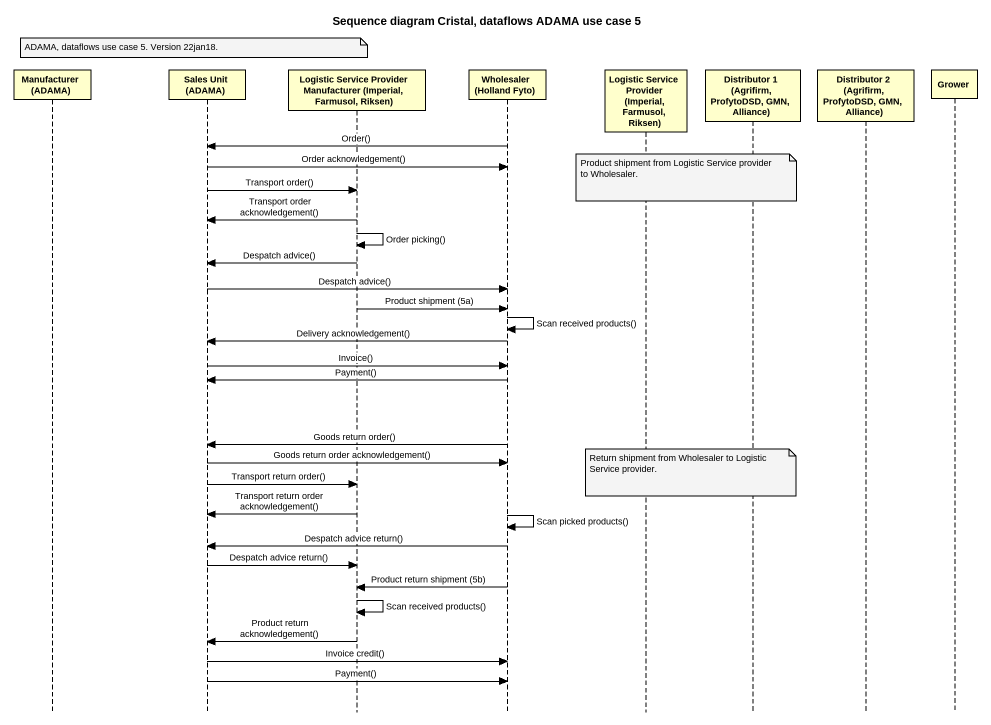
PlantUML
@startuml
title Sequence diagram Cristal, dataflows ADAMA use case 5
hide footbox
participant "Manufacturer (ADAMA)" as Manufacturer_ADAMA
participant "Sales Unit (ADAMA)" as Sales_Unit_ADAMA
participant "Logistic Service Provider Manufacturer (Imperial, Farmusol, Riksen)" as Logistic_Service_Provider
participant "Wholesaler (Holland Fyto)" as Wholesaler_Holland_Fyto
participant "Logistic Service Provider (Imperial, Farmusol, Riksen)" as Logistic_Service_Provider_2
participant "Distributor 1 (Agrifirm, ProfytoDSD, GMN, Alliance)" as Distributor_1_Agrifirm
participant "Distributor 2 (Agrifirm, ProfytoDSD, GMN, Alliance)" as Distributor_2_Agrifirm
participant Grower

note over Sales_Unit_ADAMA : ADAMA, dataflows use case 5. Version 22jan18.
Wholesaler_Holland_Fyto -> Sales_Unit_ADAMA : Order()
Sales_Unit_ADAMA -> Wholesaler_Holland_Fyto : Order acknowledgement()
note over Logistic_Service_Provider_2 : Product shipment from Logistic Service provider to Wholesaler.
Sales_Unit_ADAMA -> Logistic_Service_Provider : Transport order()
Logistic_Service_Provider -> Sales_Unit_ADAMA : Transport order acknowledgement()
Logistic_Service_Provider -> Logistic_Service_Provider : Order picking()
Logistic_Service_Provider -> Sales_Unit_ADAMA : Despatch advice()
Sales_Unit_ADAMA -> Wholesaler_Holland_Fyto : Despatch advice()
Logistic_Service_Provider -> Wholesaler_Holland_Fyto : Product shipment (5a)
Wholesaler_Holland_Fyto -> Wholesaler_Holland_Fyto : Scan received products()
Wholesaler_Holland_Fyto -> Sales_Unit_ADAMA : Delivery acknowledgement()
Sales_Unit_ADAMA -> Wholesaler_Holland_Fyto : Invoice()
Wholesaler_Holland_Fyto -> Sales_Unit_ADAMA : Payment()
Wholesaler_Holland_Fyto -> Sales_Unit_ADAMA : Goods return order()
Sales_Unit_ADAMA -> Wholesaler_Holland_Fyto : Goods return order acknowledgement()
note over Logistic_Service_Provider_2 : Return shipment from Wholesaler to Logistic Service provider.
Sales_Unit_ADAMA -> Logistic_Service_Provider : Transport return order()
Logistic_Service_Provider -> Sales_Unit_ADAMA : Transport return order acknowledgement()
Wholesaler_Holland_Fyto -> Wholesaler_Holland_Fyto : Scan picked products()
Wholesaler_Holland_Fyto -> Sales_Unit_ADAMA : Despatch advice return()
Sales_Unit_ADAMA -> Logistic_Service_Provider : Despatch advice return()
Wholesaler_Holland_Fyto -> Logistic_Service_Provider : Product return shipment (5b)
Logistic_Service_Provider -> Logistic_Service_Provider : Scan received products()
Logistic_Service_Provider -> Sales_Unit_ADAMA : Product return acknowledgement()
Sales_Unit_ADAMA -> Wholesaler_Holland_Fyto : Invoice credit()
Sales_Unit_ADAMA -> Wholesaler_Holland_Fyto : Payment()
@enduml
